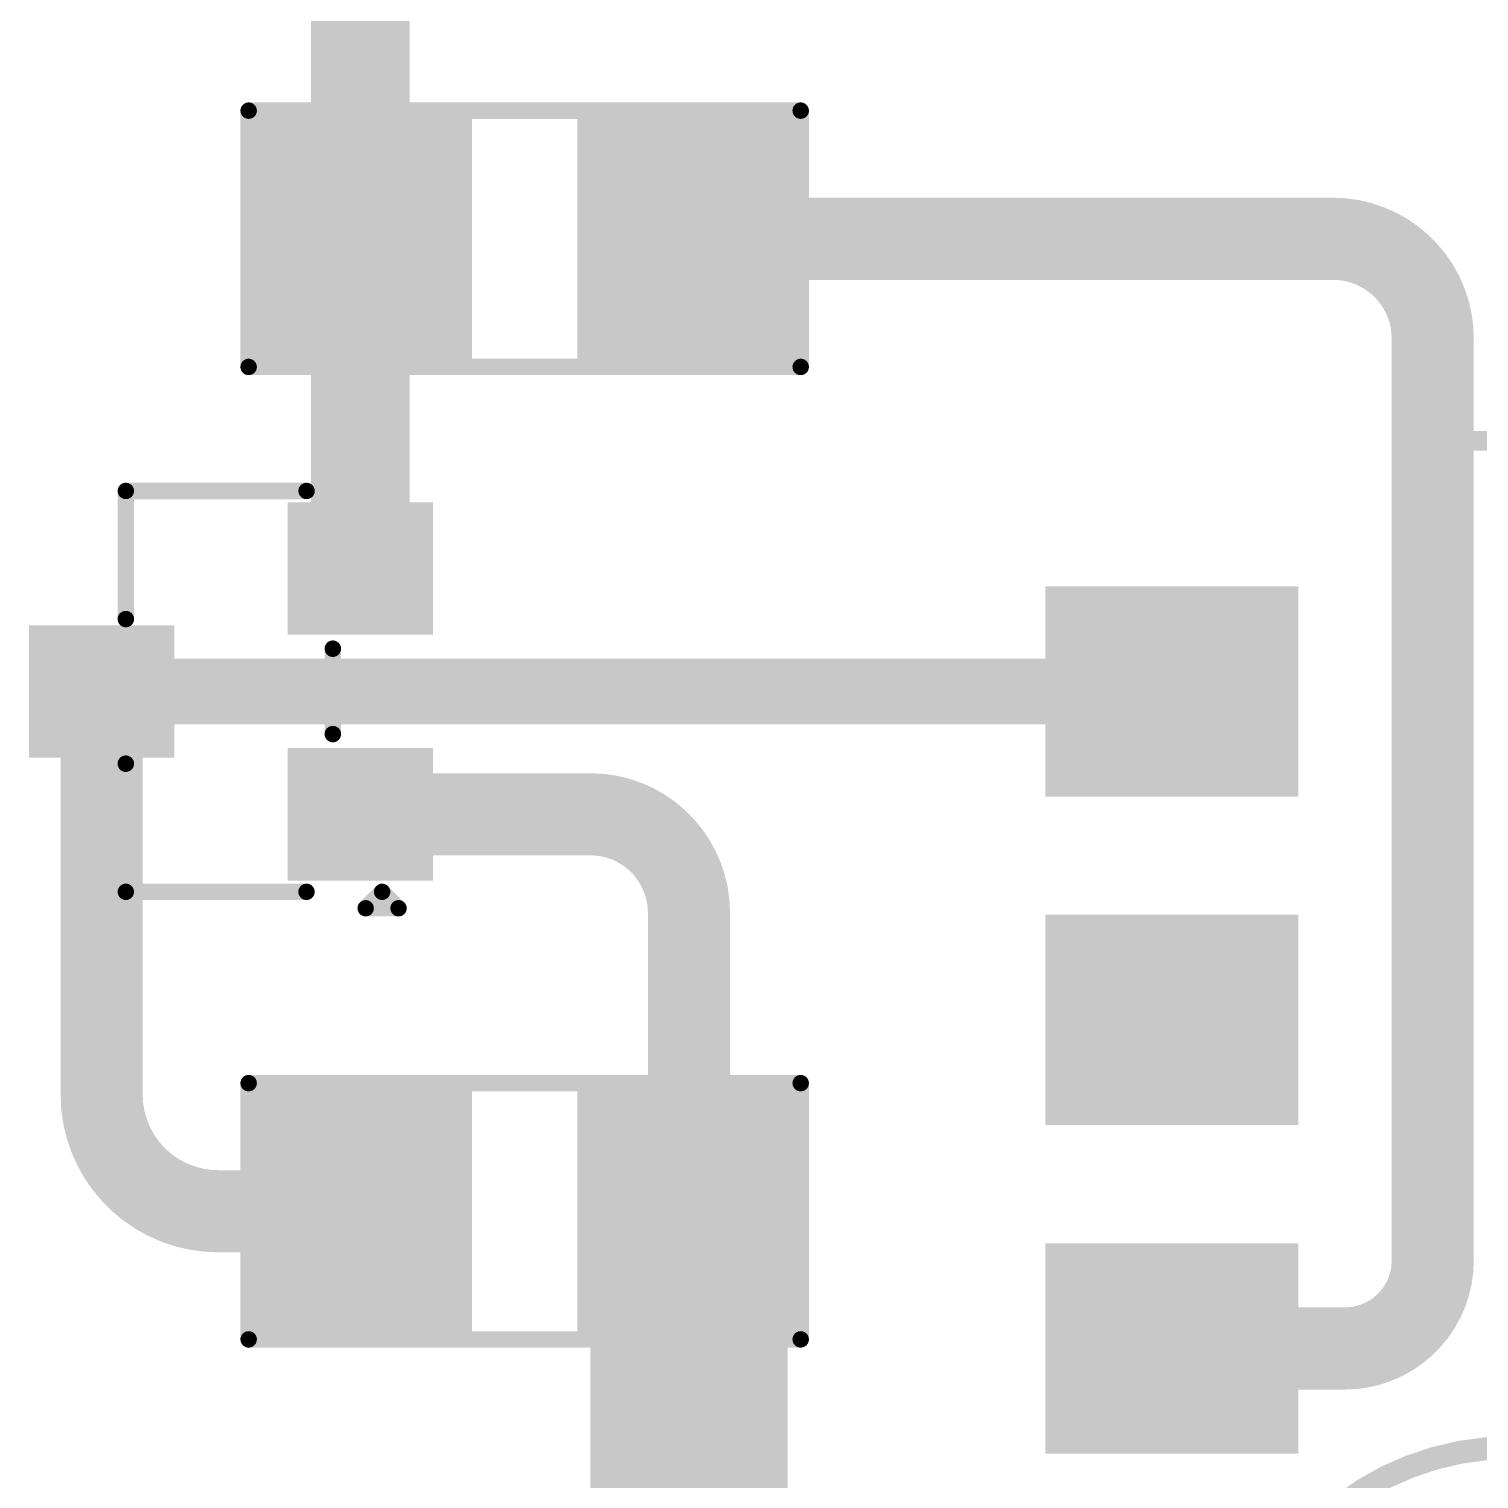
# Model space of a CAD drawing. Header units: inches. Extents: x -2 to 289, y -4 to 187.
# Drawn here: x 67.49 to 78.7, y 77.41 to 88.62 of the extents above; entities that cross this region are included whole.
import ezdxf

# ---------------------------------------------------------------- set-up
doc = ezdxf.new("R2010")
doc.units = ezdxf.units.IN
for name, color, linetype in [('Layer 2', 76, 'Continuous'), ('Top Layer', 1, 'Continuous'), ('Top Overlay', 2, 'Continuous'), ('Top Paste', 8, 'Continuous'), ('Top Solder', 216, 'Continuous')]:
    doc.layers.add(name, color=color, linetype=linetype)

# ---------------------------------------------------------------- blocks, each defined once
blk = doc.blocks.new('SMD_6P_46')
at = {"layer": 'Top Layer'}
for points in [[(-3.8, 3.251), (-3.8, 1.829), (-5.55, 1.829), (-5.55, 3.251)], [(5.55, 3.251), (5.55, 1.829), (3.8, 1.829), (3.8, 3.251)], [(-3.8, 0.711), (-3.8, -0.711), (-5.55, -0.711), (-5.55, 0.711)], [(5.55, 0.711), (5.55, -0.711), (3.8, -0.711), (3.8, 0.711)], [(-3.8, -1.829), (-3.8, -3.251), (-5.55, -3.251), (-5.55, -1.829)], [(5.55, -1.829), (5.55, -3.251), (3.8, -3.251), (3.8, -1.829)]]:
    blk.add_hatch(color=1, dxfattribs=at).paths.add_polyline_path(points)
at = {"layer": 'Top Paste'}
for points in [[(-3.8, 3.251), (-3.8, 1.829), (-5.55, 1.829), (-5.55, 3.251)], [(5.55, 3.251), (5.55, 1.829), (3.8, 1.829), (3.8, 3.251)], [(-3.8, 0.711), (-3.8, -0.711), (-5.55, -0.711), (-5.55, 0.711)], [(5.55, 0.711), (5.55, -0.711), (3.8, -0.711), (3.8, 0.711)], [(-3.8, -1.829), (-3.8, -3.251), (-5.55, -3.251), (-5.55, -1.829)], [(5.55, -1.829), (5.55, -3.251), (3.8, -3.251), (3.8, -1.829)]]:
    blk.add_hatch(color=8, dxfattribs=at).paths.add_polyline_path(points)
at = {"layer": 'Top Solder'}
for points in [[(-3.698, 3.353), (-3.698, 1.727), (-5.652, 1.727), (-5.652, 3.353)], [(5.652, 3.353), (5.652, 1.727), (3.698, 1.727), (3.698, 3.353)], [(-3.698, 0.813), (-3.698, -0.813), (-5.652, -0.813), (-5.652, 0.813)], [(5.652, 0.813), (5.652, -0.813), (3.698, -0.813), (3.698, 0.813)], [(-3.698, -1.727), (-3.698, -3.353), (-5.652, -3.353), (-5.652, -1.727)], [(5.652, -1.727), (5.652, -3.353), (3.698, -3.353), (3.698, -1.727)]]:
    blk.add_hatch(color=216, dxfattribs=at).paths.add_polyline_path(points)
at = {"layer": 'Top Overlay'}
for points, const_width in [([(2.772, 4.476), (-2.771, 4.476)], 0.152), ([(-5.92, 2.718), (-5.92, 2.464)], 0.254), ([(-5.793, 2.591), (-5.92, 2.718)], 0.254), ([(-5.793, 2.591), (-5.92, 2.464)], 0.254), ([(2.772, -4.476), (-2.771, -4.476)], 0.152)]:
    blk.add_lwpolyline(points, dxfattribs=dict(at, const_width=const_width))
for points, const_width in [([(-2.809, 4.476, 1), (-2.733, 4.476, 1)], 0.0762), ([(2.733, 4.476, 1), (2.81, 4.476, 1)], 0.0762), ([(-5.983, 2.718, 1), (-5.856, 2.718, 1)], 0.127), ([(-5.983, 2.718, 1), (-5.856, 2.718, 1)], 0.127), ([(-5.856, 2.591, 1), (-5.729, 2.591, 1)], 0.127), ([(-5.856, 2.591, 1), (-5.729, 2.591, 1)], 0.127), ([(-5.983, 2.464, 1), (-5.856, 2.464, 1)], 0.127), ([(-5.983, 2.464, 1), (-5.856, 2.464, 1)], 0.127), ([(-2.809, -4.476, 1), (-2.733, -4.476, 1)], 0.0762), ([(2.733, -4.476, 1), (2.81, -4.476, 1)], 0.0762)]:
    blk.add_lwpolyline(points, format="xyb", close=True, dxfattribs=dict(at, const_width=const_width))
blk = doc.blocks.new('R___1206_67')
at = {"layer": 'Top Layer'}
for points in [[(-2.032, 0.889), (-0.508, 0.889), (-0.508, -0.889), (-2.032, -0.889)], [(0.508, 0.889), (2.032, 0.889), (2.032, -0.889), (0.508, -0.889)]]:
    blk.add_hatch(color=1, dxfattribs=at).paths.add_polyline_path(points)
at = {"layer": 'Top Paste'}
for points in [[(-2.032, 0.889), (-0.508, 0.889), (-0.508, -0.889), (-2.032, -0.889)], [(0.508, 0.889), (2.032, 0.889), (2.032, -0.889), (0.508, -0.889)]]:
    blk.add_hatch(color=8, dxfattribs=at).paths.add_polyline_path(points)
at = {"layer": 'Top Solder'}
for points in [[(-2.1336, 0.9906), (-0.4064, 0.9906), (-0.4064, -0.9906), (-2.1336, -0.9906)], [(0.4064, 0.9906), (2.1336, 0.9906), (2.1336, -0.9906), (0.4064, -0.9906)]]:
    blk.add_hatch(color=216, dxfattribs=at).paths.add_polyline_path(points)
at = {"layer": 'Top Overlay', "const_width": 0.127}
for points in [[(-2.1336, 0.9906), (2.1336, 0.9906)], [(-2.1336, -0.9906), (-2.1336, 0.9906)], [(2.1336, -0.9906), (2.1336, 0.9906)], [(-2.1336, -0.9906), (2.1336, -0.9906)]]:
    blk.add_lwpolyline(points, dxfattribs=at)
at = {"layer": 'Top Overlay', "const_width": 0.0635}
for points in [[(-2.16535, 0.9906, 1), (-2.10185, 0.9906, 1)], [(-2.16535, 0.9906, 1), (-2.10185, 0.9906, 1)], [(2.10185, 0.9906, 1), (2.16535, 0.9906, 1)], [(2.10185, 0.9906, 1), (2.16535, 0.9906, 1)], [(-2.16535, -0.9906, 1), (-2.10185, -0.9906, 1)], [(-2.16535, -0.9906, 1), (-2.10185, -0.9906, 1)], [(2.10185, -0.9906, 1), (2.16535, -0.9906, 1)], [(2.10185, -0.9906, 1), (2.16535, -0.9906, 1)]]:
    blk.add_lwpolyline(points, format="xyb", close=True, dxfattribs=at)
blk = doc.blocks.new('R___1206_69')
at = {"layer": 'Top Layer'}
for points in [[(-2.032, 0.889), (-0.508, 0.889), (-0.508, -0.889), (-2.032, -0.889)], [(0.508, 0.889), (2.032, 0.889), (2.032, -0.889), (0.508, -0.889)]]:
    blk.add_hatch(color=1, dxfattribs=at).paths.add_polyline_path(points)
at = {"layer": 'Top Paste'}
for points in [[(-2.032, 0.889), (-0.508, 0.889), (-0.508, -0.889), (-2.032, -0.889)], [(0.508, 0.889), (2.032, 0.889), (2.032, -0.889), (0.508, -0.889)]]:
    blk.add_hatch(color=8, dxfattribs=at).paths.add_polyline_path(points)
at = {"layer": 'Top Solder'}
for points in [[(-2.1336, 0.9906), (-0.4064, 0.9906), (-0.4064, -0.9906), (-2.1336, -0.9906)], [(0.4064, 0.9906), (2.1336, 0.9906), (2.1336, -0.9906), (0.4064, -0.9906)]]:
    blk.add_hatch(color=216, dxfattribs=at).paths.add_polyline_path(points)
at = {"layer": 'Top Overlay', "const_width": 0.127}
for points in [[(2.1336, 0.9906), (-2.1336, 0.9906)], [(-2.1336, 0.9906), (-2.1336, -0.9906)], [(2.1336, 0.9906), (2.1336, -0.9906)], [(2.1336, -0.9906), (-2.1336, -0.9906)]]:
    blk.add_lwpolyline(points, dxfattribs=at)
at = {"layer": 'Top Overlay', "const_width": 0.0635}
for points in [[(-2.16535, 0.9906, 1), (-2.10185, 0.9906, 1)], [(-2.16535, 0.9906, 1), (-2.10185, 0.9906, 1)], [(2.10185, 0.9906, 1), (2.16535, 0.9906, 1)], [(2.10185, 0.9906, 1), (2.16535, 0.9906, 1)], [(-2.16535, -0.9906, 1), (-2.10185, -0.9906, 1)], [(-2.16535, -0.9906, 1), (-2.10185, -0.9906, 1)], [(2.10185, -0.9906, 1), (2.16535, -0.9906, 1)], [(2.10185, -0.9906, 1), (2.16535, -0.9906, 1)]]:
    blk.add_lwpolyline(points, format="xyb", close=True, dxfattribs=at)
blk = doc.blocks.new('SOT_23_75')
at = {"layer": 'Top Layer'}
for points in [[(-0.41, 1.46), (0.41, 1.46), (0.41, 0.54), (-0.41, 0.54)], [(-1.36, -0.54), (-0.54, -0.54), (-0.54, -1.46), (-1.36, -1.46)], [(0.54, -0.54), (1.36, -0.54), (1.36, -1.46), (0.54, -1.46)]]:
    blk.add_hatch(color=1, dxfattribs=at).paths.add_polyline_path(points)
at = {"layer": 'Top Paste'}
for points in [[(-0.41, 1.46), (0.41, 1.46), (0.41, 0.54), (-0.41, 0.54)], [(-1.36, -0.54), (-0.54, -0.54), (-0.54, -1.46), (-1.36, -1.46)], [(0.54, -0.54), (1.36, -0.54), (1.36, -1.46), (0.54, -1.46)]]:
    blk.add_hatch(color=8, dxfattribs=at).paths.add_polyline_path(points)
at = {"layer": 'Top Solder'}
for points in [[(-0.512, 1.562), (0.512, 1.562), (0.512, 0.438), (-0.512, 0.438)], [(-1.462, -0.438), (-0.438, -0.438), (-0.438, -1.562), (-1.462, -1.562)], [(0.438, -0.438), (1.462, -0.438), (1.462, -1.562), (0.438, -1.562)]]:
    blk.add_hatch(color=216, dxfattribs=at).paths.add_polyline_path(points)
at = {"layer": 'Top Overlay', "const_width": 0.127}
for points in [[(-1.549, 0.813), (-0.559, 0.813)], [(-1.549, 0.813), (-1.549, -0.584)], [(0.559, 0.813), (1.549, 0.813)], [(1.549, 0.813), (1.549, -0.584)], [(-0.33, -0.787), (0.33, -0.787)], [(-1.676, -1.041), (-1.676, -1.295)], [(-1.676, -1.041), (-1.549, -1.168)], [(-1.549, -1.168), (-1.676, -1.295)]]:
    blk.add_lwpolyline(points, dxfattribs=at)
at = {"layer": 'Top Overlay', "const_width": 0.0635}
for points in [[(-1.581, 0.813, 1), (-1.518, 0.813, 1)], [(-1.581, 0.813, 1), (-1.518, 0.813, 1)], [(-0.591, 0.813, 1), (-0.527, 0.813, 1)], [(0.527, 0.813, 1), (0.591, 0.813, 1)], [(1.518, 0.813, 1), (1.581, 0.813, 1)], [(1.518, 0.813, 1), (1.581, 0.813, 1)], [(-1.581, -0.584, 1), (-1.518, -0.584, 1)], [(1.518, -0.584, 1), (1.581, -0.584, 1)], [(-0.362, -0.787, 1), (-0.298, -0.787, 1)], [(0.298, -0.787, 1), (0.362, -0.787, 1)], [(-1.708, -1.041, 1), (-1.645, -1.041, 1)], [(-1.708, -1.041, 1), (-1.645, -1.041, 1)], [(-1.581, -1.168, 1), (-1.518, -1.168, 1)], [(-1.581, -1.168, 1), (-1.518, -1.168, 1)], [(-1.708, -1.295, 1), (-1.645, -1.295, 1)], [(-1.708, -1.295, 1), (-1.645, -1.295, 1)]]:
    blk.add_lwpolyline(points, format="xyb", close=True, dxfattribs=at)

msp = doc.modelspace()

# ---------------------------------------------------------------- hatches: boundary and pattern name
at = {"layer": 'Top Layer'}
msp.add_hatch(color=1, dxfattribs=at).paths.add_polyline_path([(71.831, 74.625), (73.355, 74.625), (73.355, 80.366), (71.831, 80.366)])

# ---------------------------------------------------------------- linework, layer by layer
at = {"layer": 'Layer 2', "const_width": 0.178}
msp.add_lwpolyline([(76.798, 75.505, -0.414214), (78.942, 77.649)], format="xyb", dxfattribs=at)
at = {"layer": 'Top Layer'}
for points, const_width in [([(70.053, 86.995), (70.053, 92.631)], 0.762), ([(70.053, 84.446), (70.053, 86.995)], 0.762), ([(72.593, 86.995), (77.572, 86.995)], 0.635), ([(78.342, 79.096), (78.342, 86.225)], 0.635), ([(68.053, 80.379), (68.053, 83.496)], 0.635), ([(68.053, 83.496), (76.325, 83.496)], 0.508), ([(70.053, 82.546), (71.831, 82.546)], 0.635), ([(72.593, 79.477), (72.593, 81.784)], 0.635), ([(68.955, 79.477), (70.053, 79.477)], 0.635), ([(76.325, 78.416), (77.662, 78.416)], 0.635)]:
    msp.add_lwpolyline(points, dxfattribs=dict(at, const_width=const_width))
for points, const_width in [([(69.863, 86.995, 1), (70.244, 86.995, 1)], 0.381), ([(69.863, 86.995, 1), (70.244, 86.995, 1)], 0.381), ([(72.434, 86.995, 1), (72.752, 86.995, 1)], 0.318), ([(77.414, 86.995, 1), (77.731, 86.995, 1)], 0.318), ([(77.414, 86.995, 1), (77.731, 86.995, 1)], 0.318), ([(78.183, 86.225, 1), (78.501, 86.225, 1)], 0.318), ([(78.183, 86.225, 1), (78.501, 86.225, 1)], 0.318), ([(69.863, 84.446, 1), (70.244, 84.446, 1)], 0.381), ([(67.894, 83.496, 1), (68.212, 83.496, 1)], 0.318), ([(67.926, 83.496, 1), (68.18, 83.496, 1)], 0.254), ([(76.198, 83.496, 1), (76.452, 83.496, 1)], 0.254), ([(69.894, 82.546, 1), (70.212, 82.546, 1)], 0.318), ([(71.672, 82.546, 1), (71.99, 82.546, 1)], 0.318), ([(71.672, 82.546, 1), (71.99, 82.546, 1)], 0.318), ([(72.434, 81.784, 1), (72.752, 81.784, 1)], 0.318), ([(72.434, 81.784, 1), (72.752, 81.784, 1)], 0.318), ([(67.894, 80.379, 1), (68.212, 80.379, 1)], 0.318), ([(67.894, 80.379, 1), (68.212, 80.379, 1)], 0.318), ([(68.797, 79.477, 1), (69.114, 79.477, 1)], 0.318), ([(68.797, 79.477, 1), (69.114, 79.477, 1)], 0.318), ([(69.894, 79.477, 1), (70.212, 79.477, 1)], 0.318), ([(72.434, 79.477, 1), (72.752, 79.477, 1)], 0.318), ([(78.183, 79.096, 1), (78.501, 79.096, 1)], 0.318), ([(78.183, 79.096, 1), (78.501, 79.096, 1)], 0.318), ([(76.166, 78.416, 1), (76.483, 78.416, 1)], 0.318), ([(77.503, 78.416, 1), (77.82, 78.416, 1)], 0.318), ([(77.503, 78.416, 1), (77.82, 78.416, 1)], 0.318)]:
    msp.add_lwpolyline(points, format="xyb", close=True, dxfattribs=dict(at, const_width=const_width))
at = {"layer": 'Top Layer', "const_width": 0.635}
for points in [[(77.572, 86.995, -0.414214), (78.342, 86.225)], [(71.831, 82.546, -0.414214), (72.593, 81.784)], [(68.955, 79.477, -0.414214), (68.053, 80.379)], [(78.342, 79.096, -0.414214), (77.662, 78.416)]]:
    msp.add_lwpolyline(points, format="xyb", dxfattribs=at)

# ---------------------------------------------------------------- block references
for name, p, rotation in [('R___1206_69', (71.323, 86.995), 180), ('SMD_6P_46', (81, 80.956), 180), ('SOT_23_75', (69.053, 83.496), 90)]:
    msp.add_blockref(name, p, dxfattribs=dict(rotation=rotation))
msp.add_blockref('R___1206_67', (71.323, 79.477))

doc.saveas('drawing.dxf')
